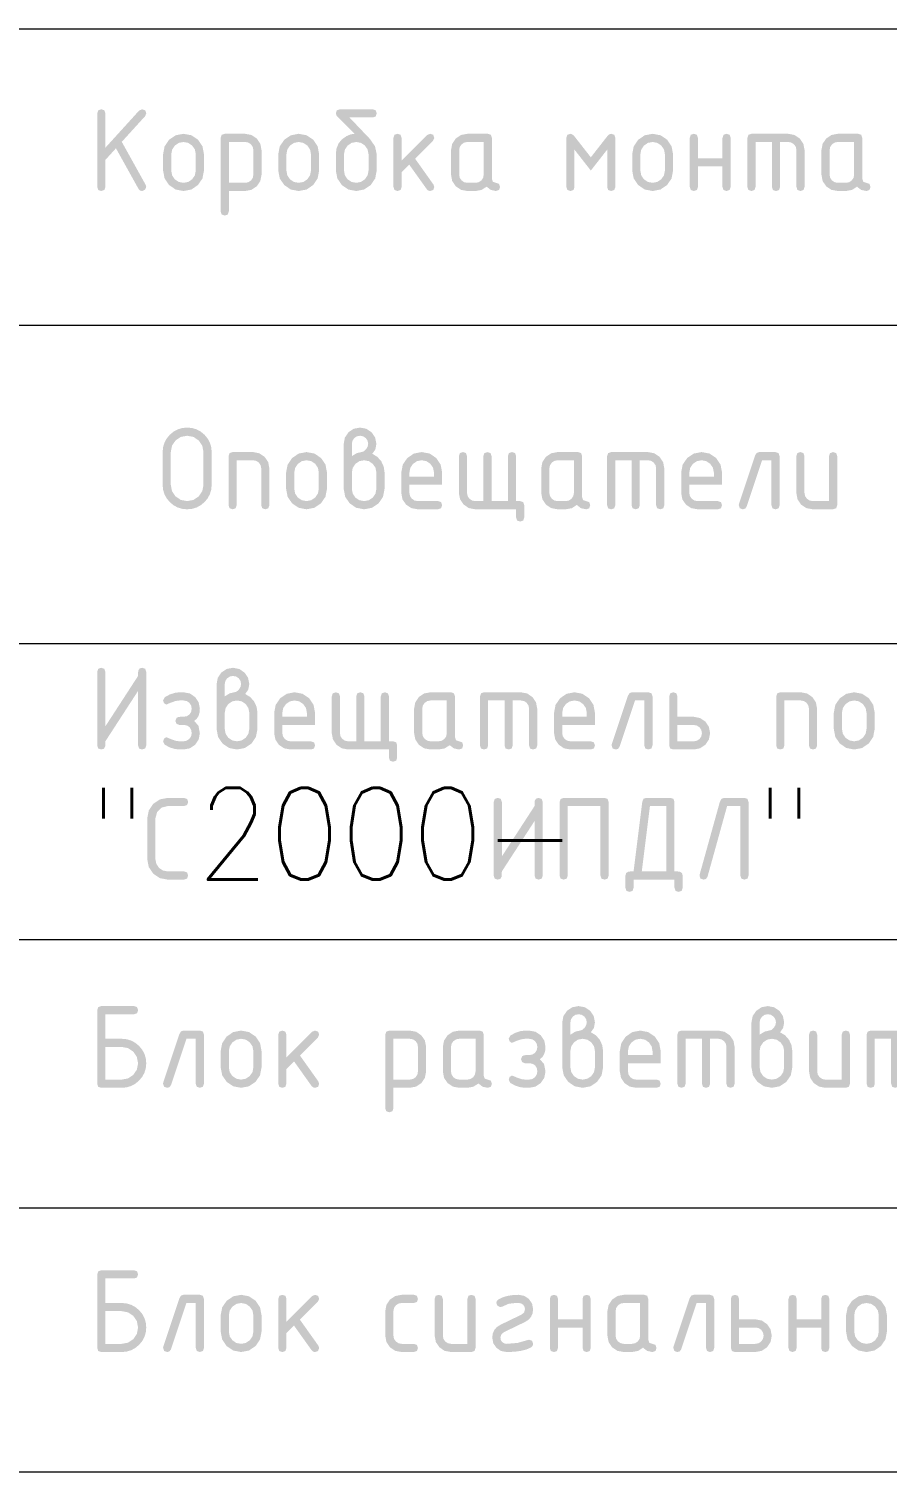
# Model space of a CAD drawing. Header units: millimetres. Extents: x 0 to 420, y 0 to 297.
# Drawn here: x 147.15 to 165.29, y 31.45 to 61.98 of the extents above; entities that cross this region are included whole.
import ezdxf

# ---------------------------------------------------------------- set-up
doc = ezdxf.new("R2010")
doc.units = ezdxf.units.MM
doc.styles.get("Standard").update_dxf_attribs({"font": 'STANDARD'})

msp = doc.modelspace()

# ---------------------------------------------------------------- hatches: boundary and pattern name
for points in [[(148.990073, 59.450442), (148.76628, 59.204048), (148.76628, 58.633541), (148.744507, 58.568566), (148.679739, 58.547), (148.615247, 58.568566), (148.593749, 58.633541), (148.593749, 60.188519), (148.615247, 60.253287), (148.679739, 60.27506), (148.744507, 60.253287), (148.76628, 60.188519), (148.76628, 59.462017), (149.47845, 60.246396), (149.544044, 60.27506), (149.608812, 60.253287), (149.630585, 60.188519), (149.606883, 60.129539), (149.112994, 59.586592), (149.618459, 58.676535), (149.630585, 58.633541), (149.603576, 58.573458), (149.544044, 58.547), (149.498431, 58.5583), (149.466874, 58.592751)], [(155.028951, 59.188614), (155.572449, 59.731561), (155.633634, 59.756917), (155.698402, 59.735144), (155.720175, 59.670377), (155.694268, 59.610294), (155.314481, 59.230507), (155.703087, 58.68315), (155.720175, 58.631887), (155.698402, 58.568153), (155.633634, 58.547), (155.592638, 58.556164), (155.561976, 58.583931), (155.189906, 59.105932), (155.028951, 58.944977), (155.028951, 58.633541), (155.007178, 58.568566), (154.94241, 58.547), (154.877918, 58.568566), (154.856421, 58.633541), (154.856421, 59.670377), (154.877918, 59.735144), (154.94241, 59.756917), (155.007178, 59.735144), (155.028951, 59.670377)], [(159.029588, 58.979153), (158.683976, 59.421778), (158.683976, 58.633541), (158.662203, 58.568566), (158.597435, 58.547), (158.532943, 58.568566), (158.511445, 58.633541), (158.511445, 59.670377), (158.532943, 59.735144), (158.597435, 59.756917), (158.640705, 59.742999), (158.683976, 59.701796), (159.029588, 59.25917), (159.3752, 59.701796), (159.418263, 59.742999), (159.46174, 59.756917), (159.526508, 59.735144), (159.548281, 59.670377), (159.548281, 58.633541), (159.526508, 58.568566), (159.46174, 58.547), (159.396766, 58.568566), (159.3752, 58.633541), (159.3752, 59.421778)], [(161.294322, 59.065693), (161.294322, 58.633541), (161.272549, 58.568566), (161.207781, 58.547), (161.143289, 58.568566), (161.121792, 58.633541), (161.121792, 59.670377), (161.143289, 59.735144), (161.207781, 59.756917), (161.272549, 59.735144), (161.294322, 59.670377), (161.294322, 59.238224), (161.813016, 59.238224), (161.813016, 59.670377), (161.834513, 59.735144), (161.899005, 59.756917), (161.963773, 59.735144), (161.985546, 59.670377), (161.985546, 58.633541), (161.963773, 58.568566), (161.899005, 58.547), (161.834513, 58.568566), (161.813016, 58.633541), (161.813016, 59.065693)], [(162.425223, 59.756917), (163.202988, 59.756917), (163.336106, 59.731699), (163.447727, 59.656045), (163.523381, 59.544424), (163.5486, 59.411305), (163.5486, 58.633541), (163.526827, 58.568566), (163.462059, 58.547), (163.397567, 58.568566), (163.376069, 58.633541), (163.376069, 59.411305), (163.363391, 59.478554), (163.325909, 59.534226), (163.270236, 59.571433), (163.202988, 59.583836), (163.030457, 59.583836), (163.030457, 58.633541), (163.008684, 58.568566), (162.943916, 58.547), (162.878942, 58.568566), (162.857376, 58.633541), (162.857376, 59.583836), (162.511764, 59.583836), (162.511764, 58.633541), (162.489991, 58.568566), (162.425223, 58.547), (162.360731, 58.568566), (162.339233, 58.633541), (162.339233, 59.670377), (162.360731, 59.735144)], [(151.369999, 51.902541), (151.369999, 52.939377), (151.391496, 53.004144), (151.455988, 53.025917), (151.888141, 53.025917), (152.02126, 53.000699), (152.132881, 52.925045), (152.208535, 52.813424), (152.233753, 52.680305), (152.233753, 51.902541), (152.21198, 51.837566), (152.147212, 51.816), (152.08272, 51.837566), (152.061223, 51.902541), (152.061223, 52.680305), (152.048545, 52.747554), (152.011062, 52.803226), (151.95539, 52.840433), (151.888141, 52.852836), (151.542529, 52.852836), (151.542529, 51.902541), (151.520756, 51.837566), (151.455988, 51.816), (151.391496, 51.837566)], [(157.449132, 51.816), (156.585378, 51.816), (156.451088, 51.841218), (156.339536, 51.916872), (156.264639, 52.028493), (156.239766, 52.161612), (156.239766, 52.939377), (156.261263, 53.004144), (156.325755, 53.025917), (156.390523, 53.004144), (156.412296, 52.939377), (156.412296, 52.161612), (156.424836, 52.095742), (156.463008, 52.039793), (156.519232, 52.001622), (156.585378, 51.989081), (156.757908, 51.989081), (156.757908, 52.939377), (156.779474, 53.004144), (156.844449, 53.025917), (156.909217, 53.004144), (156.93099, 52.939377), (156.93099, 51.989081), (157.276602, 51.989081), (157.276602, 52.939377), (157.298099, 53.004144), (157.362591, 53.025917), (157.427359, 53.004144), (157.449132, 52.939377), (157.449132, 51.989081), (157.535673, 51.989081), (157.600441, 51.967308), (157.622214, 51.902541), (157.622214, 51.642918), (157.600441, 51.578426), (157.535673, 51.556929), (157.470698, 51.578426), (157.449132, 51.642918)], [(159.45979, 53.025917), (160.237555, 53.025917), (160.370674, 53.000699), (160.482295, 52.925045), (160.557949, 52.813424), (160.583167, 52.680305), (160.583167, 51.902541), (160.561394, 51.837566), (160.496626, 51.816), (160.432134, 51.837566), (160.410637, 51.902541), (160.410637, 52.680305), (160.397959, 52.747554), (160.360476, 52.803226), (160.304804, 52.840433), (160.237555, 52.852836), (160.065025, 52.852836), (160.065025, 51.902541), (160.043252, 51.837566), (159.978484, 51.816), (159.91351, 51.837566), (159.891943, 51.902541), (159.891943, 52.852836), (159.546331, 52.852836), (159.546331, 51.902541), (159.524558, 51.837566), (159.45979, 51.816), (159.395298, 51.837566), (159.373801, 51.902541), (159.373801, 52.939377), (159.395298, 53.004144)], [(162.588512, 53.025917), (162.934124, 53.025917), (162.998892, 53.004144), (163.020665, 52.939377), (163.020665, 51.902541), (162.998892, 51.837566), (162.934124, 51.816), (162.869632, 51.837566), (162.848134, 51.902541), (162.848134, 52.852836), (162.650248, 52.852836), (162.32448, 51.87498), (162.294025, 51.830607), (162.2429, 51.816), (162.178408, 51.837911), (162.15691, 51.903643), (162.160769, 51.930101), (162.502522, 52.954811), (162.535595, 53.008141)], [(164.238107, 52.939377), (164.238107, 51.902541), (164.216334, 51.837566), (164.151566, 51.816), (163.719964, 51.816), (163.585674, 51.840873), (163.474122, 51.91577), (163.399226, 52.027322), (163.374352, 52.161612), (163.374352, 52.939377), (163.39585, 53.004144), (163.460342, 53.025917), (163.52511, 53.004144), (163.546883, 52.939377), (163.546883, 52.161612), (163.559423, 52.095742), (163.597594, 52.039793), (163.653818, 52.001622), (163.719964, 51.989081), (164.065576, 51.989081), (164.065576, 52.939377), (164.087074, 53.004144), (164.151566, 53.025917), (164.216334, 53.004144)], [(149.544044, 48.46406), (149.608812, 48.442287), (149.630585, 48.377519), (149.630585, 46.822541), (149.608812, 46.757566), (149.544044, 46.736), (149.47907, 46.757566), (149.457504, 46.822541), (149.457504, 47.974581), (148.76628, 46.909081), (148.765039, 46.834598), (148.761319, 46.796082), (148.732725, 46.750952), (148.679739, 46.736), (148.615247, 46.757566), (148.593749, 46.822541), (148.593749, 48.377519), (148.615247, 48.442287), (148.679739, 48.46406), (148.744507, 48.442287), (148.76628, 48.377519), (148.76628, 47.225479), (149.457504, 48.291529), (149.458813, 48.365117), (149.463016, 48.403977), (149.490714, 48.448901)], [(150.591337, 47.081612), (150.57983, 47.153683), (150.545586, 47.208391), (150.500111, 47.239397), (150.44306, 47.25304), (150.332266, 47.254693), (150.27053, 47.279498), (150.245725, 47.340683), (150.271081, 47.40297), (150.304981, 47.421849), (150.357071, 47.428326), (150.382978, 47.428326), (150.410538, 47.427224), (150.487846, 47.439626), (150.544484, 47.476833), (150.579486, 47.532575), (150.591337, 47.600305), (150.578659, 47.667554), (150.541176, 47.723226), (150.485504, 47.760433), (150.418255, 47.772836), (150.332266, 47.772836), (150.251582, 47.761743), (150.154775, 47.728739), (150.076157, 47.69601), (150.051697, 47.685193), (150.005946, 47.716612), (149.986654, 47.776694), (150.021863, 47.841462), (150.127765, 47.899615), (150.237664, 47.934342), (150.332266, 47.945917), (150.418255, 47.945917), (150.55227, 47.920768), (150.663546, 47.845596), (150.738718, 47.733906), (150.763867, 47.600305), (150.756426, 47.514626), (150.734102, 47.442796), (150.696895, 47.384815), (150.644805, 47.340683), (150.734102, 47.237192), (150.763867, 47.081612), (150.738718, 46.947322), (150.663546, 46.83577), (150.55227, 46.760873), (150.418255, 46.736), (150.332266, 46.736), (150.235459, 46.747162), (150.126663, 46.780648), (150.021518, 46.837699), (149.986654, 46.904672), (150.005946, 46.965305), (150.053351, 46.996725), (150.081394, 46.985631), (150.158633, 46.952627), (150.252477, 46.919899), (150.332266, 46.909081), (150.418255, 46.909081), (150.484815, 46.921553), (150.540625, 46.959242), (150.57859, 47.014639)], [(154.761964, 46.736), (153.898209, 46.736), (153.763919, 46.761218), (153.652367, 46.836872), (153.577471, 46.948493), (153.552597, 47.081612), (153.552597, 47.859377), (153.574095, 47.924144), (153.638587, 47.945917), (153.703355, 47.924144), (153.725128, 47.859377), (153.725128, 47.081612), (153.737668, 47.015742), (153.77584, 46.959793), (153.832063, 46.921622), (153.898209, 46.909081), (154.07074, 46.909081), (154.07074, 47.859377), (154.092306, 47.924144), (154.157281, 47.945917), (154.222048, 47.924144), (154.243821, 47.859377), (154.243821, 46.909081), (154.589433, 46.909081), (154.589433, 47.859377), (154.610931, 47.924144), (154.675423, 47.945917), (154.740191, 47.924144), (154.761964, 47.859377), (154.761964, 46.909081), (154.848504, 46.909081), (154.913272, 46.887308), (154.935045, 46.822541), (154.935045, 46.562918), (154.913272, 46.498426), (154.848504, 46.476929), (154.78353, 46.498426), (154.761964, 46.562918)], [(156.772622, 47.945917), (157.550387, 47.945917), (157.683505, 47.920699), (157.795126, 47.845045), (157.870781, 47.733424), (157.895999, 47.600305), (157.895999, 46.822541), (157.874226, 46.757566), (157.809458, 46.736), (157.744966, 46.757566), (157.723468, 46.822541), (157.723468, 47.600305), (157.71079, 47.667554), (157.673308, 47.723226), (157.617635, 47.760433), (157.550387, 47.772836), (157.377856, 47.772836), (157.377856, 46.822541), (157.356083, 46.757566), (157.291316, 46.736), (157.226341, 46.757566), (157.204775, 46.822541), (157.204775, 47.772836), (156.859163, 47.772836), (156.859163, 46.822541), (156.83739, 46.757566), (156.772622, 46.736), (156.70813, 46.757566), (156.686632, 46.822541), (156.686632, 47.859377), (156.70813, 47.924144)], [(159.901344, 47.945917), (160.246956, 47.945917), (160.311723, 47.924144), (160.333496, 47.859377), (160.333496, 46.822541), (160.311723, 46.757566), (160.246956, 46.736), (160.182463, 46.757566), (160.160966, 46.822541), (160.160966, 47.772836), (159.96308, 47.772836), (159.637311, 46.79498), (159.606857, 46.750607), (159.555732, 46.736), (159.491239, 46.757911), (159.469742, 46.823643), (159.473601, 46.850101), (159.815354, 47.874811), (159.848427, 47.928141)], [(162.949304, 46.822541), (162.949304, 47.859377), (162.970801, 47.924144), (163.035293, 47.945917), (163.467446, 47.945917), (163.600565, 47.920699), (163.712186, 47.845045), (163.78784, 47.733424), (163.813058, 47.600305), (163.813058, 46.822541), (163.791285, 46.757566), (163.726517, 46.736), (163.662025, 46.757566), (163.640528, 46.822541), (163.640528, 47.600305), (163.62785, 47.667554), (163.590367, 47.723226), (163.534694, 47.760433), (163.467446, 47.772836), (163.121834, 47.772836), (163.121834, 46.822541), (163.100061, 46.757566), (163.035293, 46.736), (162.970801, 46.757566)], [(150.429298, 45.712393), (150.494065, 45.69062), (150.515838, 45.625852), (150.494065, 45.56136), (150.429298, 45.539863), (150.083686, 45.539863), (149.953185, 45.507685), (149.859892, 45.41143), (149.824615, 45.28024), (149.824615, 44.416486), (149.843631, 44.316854), (149.900682, 44.232931), (149.984329, 44.176156), (150.083686, 44.157415), (150.429298, 44.157415), (150.494065, 44.135642), (150.515838, 44.070874), (150.494065, 44.005899), (150.429298, 43.984333), (150.083686, 43.984333), (149.917563, 44.015821), (149.778312, 44.110561), (149.683572, 44.249881), (149.652084, 44.416486), (149.652084, 45.28024), (149.683572, 45.446432), (149.778312, 45.586165), (149.917563, 45.680698), (150.083686, 45.712393)], [(157.926042, 45.712393), (157.990809, 45.69062), (158.012582, 45.625852), (158.012582, 44.070874), (157.990809, 44.005899), (157.926042, 43.984333), (157.861067, 44.005899), (157.839501, 44.070874), (157.839501, 45.222914), (157.148277, 44.157415), (157.147037, 44.082932), (157.143316, 44.044416), (157.114722, 43.999285), (157.061736, 43.984333), (156.997244, 44.005899), (156.975747, 44.070874), (156.975747, 45.625852), (156.997244, 45.69062), (157.061736, 45.712393), (157.126504, 45.69062), (157.148277, 45.625852), (157.148277, 44.473812), (157.839501, 45.539863), (157.84081, 45.61345), (157.845013, 45.652311), (157.872712, 45.697235)], [(158.454641, 45.712393), (159.318946, 45.712393), (159.383714, 45.69062), (159.405487, 45.625852), (159.405487, 44.070874), (159.383714, 44.005899), (159.318946, 43.984333), (159.253972, 44.005899), (159.232405, 44.070874), (159.232405, 45.539863), (158.541181, 45.539863), (158.541181, 44.070874), (158.519408, 44.005899), (158.454641, 43.984333), (158.390148, 44.005899), (158.368651, 44.070874), (158.368651, 45.625852), (158.390148, 45.69062)], [(161.84261, 45.712393), (162.277519, 45.712393), (162.342286, 45.69062), (162.364059, 45.625852), (162.364059, 44.070874), (162.342286, 44.005899), (162.277519, 43.984333), (162.212544, 44.005899), (162.190978, 44.070874), (162.190978, 45.539863), (161.91096, 45.539863), (161.495895, 44.044416), (161.466543, 43.999285), (161.413213, 43.984333), (161.348721, 44.005899), (161.327223, 44.070874), (161.333287, 44.102293), (161.75662, 45.625852), (161.789693, 45.69062)], [(150.418254, 40.791584), (150.763866, 40.791584), (150.828634, 40.769811), (150.850407, 40.705043), (150.850407, 39.668207), (150.828634, 39.603233), (150.763866, 39.581667), (150.699374, 39.603233), (150.677877, 39.668207), (150.677877, 40.618502), (150.479991, 40.618502), (150.154222, 39.640647), (150.123768, 39.596274), (150.072642, 39.581667), (150.00815, 39.603577), (149.986653, 39.66931), (149.990511, 39.695768), (150.332265, 40.720477), (150.365338, 40.773807)], [(152.594067, 40.223281), (153.137565, 40.766228), (153.19875, 40.791584), (153.263518, 40.769811), (153.285291, 40.705043), (153.259384, 40.644961), (152.879596, 40.265173), (153.268203, 39.717817), (153.285291, 39.666554), (153.263518, 39.602819), (153.19875, 39.581667), (153.157753, 39.59083), (153.127092, 39.618598), (152.755022, 40.140599), (152.594067, 39.979644), (152.594067, 39.668207), (152.572294, 39.603233), (152.507526, 39.581667), (152.443034, 39.603233), (152.421536, 39.668207), (152.421536, 40.705043), (152.443034, 40.769811), (152.507526, 40.791584), (152.572294, 40.769811), (152.594067, 40.705043)], [(157.898686, 39.927278), (157.887179, 39.99935), (157.852935, 40.054058), (157.80746, 40.085064), (157.750409, 40.098706), (157.639615, 40.10036), (157.577879, 40.125165), (157.553074, 40.18635), (157.57843, 40.248637), (157.612329, 40.267516), (157.664419, 40.273993), (157.690326, 40.273993), (157.717887, 40.27289), (157.795195, 40.285293), (157.851833, 40.3225), (157.886835, 40.378241), (157.898686, 40.445972), (157.886008, 40.51322), (157.848525, 40.568893), (157.792852, 40.6061), (157.725604, 40.618502), (157.639615, 40.618502), (157.558931, 40.607409), (157.462123, 40.574405), (157.383506, 40.541677), (157.359046, 40.530859), (157.313295, 40.562278), (157.294003, 40.622361), (157.329212, 40.687129), (157.435114, 40.745282), (157.545012, 40.780009), (157.639615, 40.791584), (157.725604, 40.791584), (157.859618, 40.766435), (157.970895, 40.691263), (158.046067, 40.579573), (158.071216, 40.445972), (158.063775, 40.360293), (158.041451, 40.288462), (158.004244, 40.230481), (157.952154, 40.18635), (158.041451, 40.082859), (158.071216, 39.927278), (158.046067, 39.792989), (157.970895, 39.681436), (157.859618, 39.60654), (157.725604, 39.581667), (157.639615, 39.581667), (157.542807, 39.592829), (157.434011, 39.626315), (157.328867, 39.683366), (157.294003, 39.750338), (157.313295, 39.810972), (157.3607, 39.842391), (157.388743, 39.831298), (157.465982, 39.798294), (157.559826, 39.765566), (157.639615, 39.754748), (157.725604, 39.754748), (157.792163, 39.767219), (157.847974, 39.804909), (157.885939, 39.860306)], [(160.945936, 40.791584), (161.7237, 40.791584), (161.856819, 40.766366), (161.96844, 40.690712), (162.044094, 40.579091), (162.069312, 40.445972), (162.069312, 39.668207), (162.047539, 39.603233), (161.982772, 39.581667), (161.918279, 39.603233), (161.896782, 39.668207), (161.896782, 40.445972), (161.884104, 40.51322), (161.846622, 40.568893), (161.790949, 40.6061), (161.7237, 40.618502), (161.55117, 40.618502), (161.55117, 39.668207), (161.529397, 39.603233), (161.464629, 39.581667), (161.399655, 39.603233), (161.378089, 39.668207), (161.378089, 40.618502), (161.032477, 40.618502), (161.032477, 39.668207), (161.010704, 39.603233), (160.945936, 39.581667), (160.881444, 39.603233), (160.859946, 39.668207), (160.859946, 40.705043), (160.881444, 40.769811)], [(164.50681, 40.705043), (164.50681, 39.668207), (164.485037, 39.603233), (164.420269, 39.581667), (163.988668, 39.581667), (163.854378, 39.60654), (163.742826, 39.681436), (163.667929, 39.792989), (163.643056, 39.927278), (163.643056, 40.705043), (163.664553, 40.769811), (163.729045, 40.791584), (163.793813, 40.769811), (163.815586, 40.705043), (163.815586, 39.927278), (163.828126, 39.861408), (163.866298, 39.80546), (163.922522, 39.767288), (163.988668, 39.754748), (164.33428, 39.754748), (164.33428, 40.705043), (164.355777, 40.769811), (164.420269, 40.791584), (164.485037, 40.769811)], [(164.946487, 40.791584), (165.724252, 40.791584), (165.85737, 40.766366), (165.968991, 40.690712), (166.044646, 40.579091), (166.069864, 40.445972), (166.069864, 39.668207), (166.048091, 39.603233), (165.983323, 39.581667), (165.918831, 39.603233), (165.897333, 39.668207), (165.897333, 40.445972), (165.884655, 40.51322), (165.847173, 40.568893), (165.7915, 40.6061), (165.724252, 40.618502), (165.551721, 40.618502), (165.551721, 39.668207), (165.529948, 39.603233), (165.465181, 39.581667), (165.400206, 39.603233), (165.37864, 39.668207), (165.37864, 40.618502), (165.033028, 40.618502), (165.033028, 39.668207), (165.011255, 39.603233), (164.946487, 39.581667), (164.881995, 39.603233), (164.860497, 39.668207), (164.860497, 40.705043), (164.881995, 40.769811)], [(150.418252, 35.203584), (150.763864, 35.203584), (150.828632, 35.181811), (150.850405, 35.117043), (150.850405, 34.080207), (150.828632, 34.015233), (150.763864, 33.993667), (150.699372, 34.015233), (150.677874, 34.080207), (150.677874, 35.030502), (150.479988, 35.030502), (150.15422, 34.052647), (150.123765, 34.008274), (150.07264, 33.993667), (150.008148, 34.015577), (149.98665, 34.08131), (149.990509, 34.107768), (150.332262, 35.132477), (150.365335, 35.185807)], [(152.594064, 34.635281), (153.137562, 35.178228), (153.198747, 35.203584), (153.263515, 35.181811), (153.285288, 35.117043), (153.259381, 35.056961), (152.879594, 34.677173), (153.2682, 34.129817), (153.285288, 34.078554), (153.263515, 34.014819), (153.198747, 33.993667), (153.157751, 34.00283), (153.127089, 34.030598), (152.755019, 34.552599), (152.594064, 34.391644), (152.594064, 34.080207), (152.572291, 34.015233), (152.507523, 33.993667), (152.443031, 34.015233), (152.421534, 34.080207), (152.421534, 35.117043), (152.443031, 35.181811), (152.507523, 35.203584), (152.572291, 35.181811), (152.594064, 35.117043)], [(154.856184, 34.857972), (154.856184, 34.339279), (154.868724, 34.273408), (154.906896, 34.21746), (154.96312, 34.179288), (155.029266, 34.166748), (155.288337, 34.166748), (155.353105, 34.144975), (155.374878, 34.080207), (155.353105, 34.015233), (155.288337, 33.993667), (155.029266, 33.993667), (154.894976, 34.01854), (154.783424, 34.093436), (154.708527, 34.204989), (154.683654, 34.339279), (154.683654, 34.857972), (154.708527, 34.991573), (154.783424, 35.103263), (154.894976, 35.178435), (155.029266, 35.203584), (155.288337, 35.203584), (155.353105, 35.181811), (155.374878, 35.117043), (155.353105, 35.052069), (155.288337, 35.030502), (155.029266, 35.030502), (154.962224, 35.017756), (154.906345, 34.979791), (154.868655, 34.924049)], [(156.592087, 35.117043), (156.592087, 34.080207), (156.570314, 34.015233), (156.505546, 33.993667), (156.073944, 33.993667), (155.939654, 34.01854), (155.828102, 34.093436), (155.753206, 34.204989), (155.728332, 34.339279), (155.728332, 35.117043), (155.74983, 35.181811), (155.814322, 35.203584), (155.87909, 35.181811), (155.900863, 35.117043), (155.900863, 34.339279), (155.913403, 34.273408), (155.951574, 34.21746), (156.007798, 34.179288), (156.073944, 34.166748), (156.419556, 34.166748), (156.419556, 35.117043), (156.441054, 35.181811), (156.505546, 35.203584), (156.570314, 35.181811)], [(157.722987, 34.252738), (157.787755, 34.23124), (157.809528, 34.166748), (157.797264, 34.1221), (157.761021, 34.089027), (157.666652, 34.047152), (157.549699, 34.017369), (157.410113, 33.999575), (157.24784, 33.993667), (157.131396, 34.015646), (157.033968, 34.081861), (156.967754, 34.179771), (156.945774, 34.296284), (156.956531, 34.384349), (156.988838, 34.459237), (157.042745, 34.520999), (157.118304, 34.569686), (157.565891, 34.785763), (157.619221, 34.831583), (157.636998, 34.900967), (157.627489, 34.950438), (157.598964, 34.992469), (157.556865, 35.020994), (157.506911, 35.030502), (157.37834, 35.025955), (157.28863, 35.012312), (157.159094, 34.954435), (157.118304, 34.943962), (157.057671, 34.969869), (157.031764, 35.030502), (157.043063, 35.073084), (157.077514, 35.10657), (157.161351, 35.148936), (157.260793, 35.179262), (157.375946, 35.197495), (157.506911, 35.203584), (157.623149, 35.181329), (157.720783, 35.114838), (157.787273, 35.017204), (157.809528, 34.900967), (157.79859, 34.812592), (157.765844, 34.7376), (157.711395, 34.675942), (157.635344, 34.627564), (157.191616, 34.413693), (157.136563, 34.366564), (157.118304, 34.296284), (157.127813, 34.246123), (157.156338, 34.204231), (157.198162, 34.175981), (157.24784, 34.166748), (157.484862, 34.186592), (157.690466, 34.246123)], [(158.335746, 34.51236), (158.335746, 34.080207), (158.313973, 34.015233), (158.249205, 33.993667), (158.184713, 34.015233), (158.163216, 34.080207), (158.163216, 35.117043), (158.184713, 35.181811), (158.249205, 35.203584), (158.313973, 35.181811), (158.335746, 35.117043), (158.335746, 34.68489), (158.85444, 34.68489), (158.85444, 35.117043), (158.875937, 35.181811), (158.940429, 35.203584), (159.005197, 35.181811), (159.02697, 35.117043), (159.02697, 34.080207), (159.005197, 34.015233), (158.940429, 33.993667), (158.875937, 34.015233), (158.85444, 34.080207), (158.85444, 34.51236)], [(161.205163, 35.203584), (161.550775, 35.203584), (161.615543, 35.181811), (161.637316, 35.117043), (161.637316, 34.080207), (161.615543, 34.015233), (161.550775, 33.993667), (161.486283, 34.015233), (161.464786, 34.080207), (161.464786, 35.030502), (161.2669, 35.030502), (160.941131, 34.052647), (160.910677, 34.008274), (160.859551, 33.993667), (160.795059, 34.015577), (160.773562, 34.08131), (160.77742, 34.107768), (161.119174, 35.132477), (161.152247, 35.185807)], [(163.380976, 34.51236), (163.380976, 34.080207), (163.359203, 34.015233), (163.294435, 33.993667), (163.229943, 34.015233), (163.208445, 34.080207), (163.208445, 35.117043), (163.229943, 35.181811), (163.294435, 35.203584), (163.359203, 35.181811), (163.380976, 35.117043), (163.380976, 34.68489), (163.899669, 34.68489), (163.899669, 35.117043), (163.921167, 35.181811), (163.985659, 35.203584), (164.050427, 35.181811), (164.0722, 35.117043), (164.0722, 34.080207), (164.050427, 34.015233), (163.985659, 33.993667), (163.921167, 34.015233), (163.899669, 34.080207), (163.899669, 34.51236)]]:
    msp.add_hatch(color=7).paths.add_polyline_path(points, flags=0)
h = msp.add_hatch(color=7)
h.paths.add_polyline_path([(154.502733, 59.324765), (154.502733, 58.979153), (154.471038, 58.812548), (154.376505, 58.673228), (154.236772, 58.578488), (154.070581, 58.547), (153.904458, 58.578488), (153.765207, 58.673228), (153.670467, 58.812548), (153.638979, 58.979153), (153.638979, 59.324765), (153.65294, 59.445997), (153.694858, 59.550074), (153.764785, 59.636994), (153.862772, 59.706757), (153.952138, 59.744239), (154.035303, 59.756917), (153.655515, 60.136153), (153.638979, 60.187416), (153.660476, 60.253149), (153.724969, 60.27506), (154.417846, 60.27506), (154.482338, 60.253287), (154.503836, 60.188519), (154.482338, 60.124027), (154.417846, 60.102529), (153.926713, 60.102529), (154.361622, 59.645572), (154.467318, 59.490543)], flags=0)
h.paths.add_polyline_path([(154.330203, 58.979153), (154.330203, 59.324765), (154.311186, 59.424121), (154.254135, 59.507768), (154.170213, 59.564819), (154.070581, 59.583836), (153.971224, 59.564819), (153.887577, 59.507768), (153.830526, 59.424121), (153.811509, 59.324765), (153.811509, 58.979153), (153.830182, 58.878625), (153.886475, 58.795047), (153.970053, 58.738754), (154.070581, 58.720081), (154.170213, 58.738823), (154.254135, 58.795598), (154.311186, 58.87952)], flags=0)
h = msp.add_hatch(color=7)
h.paths.add_polyline_path([(149.986654, 58.979153), (149.986654, 59.324765), (150.018142, 59.490474), (150.112882, 59.630138), (150.252133, 59.725154), (150.418255, 59.756917), (150.585825, 59.725567), (150.725282, 59.631791), (150.819058, 59.492334), (150.850408, 59.324765), (150.850408, 58.979153), (150.818713, 58.812548), (150.72418, 58.673228), (150.584447, 58.578488), (150.418255, 58.547), (150.252133, 58.578488), (150.112882, 58.673228), (150.018142, 58.812548)], flags=0)
h.paths.add_polyline_path([(150.677878, 58.979153), (150.677878, 59.324765), (150.658861, 59.424121), (150.60181, 59.507768), (150.517888, 59.564819), (150.418255, 59.583836), (150.318899, 59.564819), (150.235252, 59.507768), (150.178201, 59.424121), (150.159184, 59.324765), (150.159184, 58.979153), (150.177857, 58.878625), (150.23415, 58.795047), (150.317728, 58.738754), (150.418255, 58.720081), (150.517888, 58.738823), (150.60181, 58.795598), (150.658861, 58.87952)], flags=0)
h = msp.add_hatch(color=7)
h.paths.add_polyline_path([(151.204096, 59.670377), (151.225593, 59.735144), (151.290085, 59.756917), (151.722238, 59.756917), (151.856252, 59.731768), (151.967529, 59.656596), (152.042701, 59.544906), (152.06785, 59.411305), (152.06785, 58.892612), (152.042701, 58.759493), (151.967529, 58.647872), (151.856252, 58.572218), (151.722238, 58.547), (151.376626, 58.547), (151.376626, 58.114847), (151.354853, 58.050079), (151.290085, 58.028306), (151.225593, 58.050079), (151.204096, 58.114847)], flags=0)
h.paths.add_polyline_path([(151.376626, 59.583836), (151.376626, 58.720081), (151.722238, 58.720081), (151.788797, 58.732553), (151.844608, 58.770242), (151.882573, 58.825639), (151.89532, 58.892612), (151.89532, 59.411305), (151.882642, 59.478554), (151.845159, 59.534226), (151.789486, 59.571433), (151.722238, 59.583836)], flags=0)
h = msp.add_hatch(color=7)
h.paths.add_polyline_path([(152.421537, 58.979153), (152.421537, 59.324765), (152.453025, 59.490474), (152.547766, 59.630138), (152.687016, 59.725154), (152.853139, 59.756917), (153.020708, 59.725567), (153.160166, 59.631791), (153.253941, 59.492334), (153.285292, 59.324765), (153.285292, 58.979153), (153.253597, 58.812548), (153.159063, 58.673228), (153.01933, 58.578488), (152.853139, 58.547), (152.687016, 58.578488), (152.547766, 58.673228), (152.453025, 58.812548)], flags=0)
h.paths.add_polyline_path([(153.112761, 58.979153), (153.112761, 59.324765), (153.093744, 59.424121), (153.036694, 59.507768), (152.952771, 59.564819), (152.853139, 59.583836), (152.753782, 59.564819), (152.670135, 59.507768), (152.613085, 59.424121), (152.594068, 59.324765), (152.594068, 58.979153), (152.61274, 58.878625), (152.669033, 58.795047), (152.752611, 58.738754), (152.853139, 58.720081), (152.952771, 58.738823), (153.036694, 58.795598), (153.093744, 58.87952)], flags=0)
h = msp.add_hatch(color=7)
h.paths.add_polyline_path([(156.765086, 59.583836), (156.419474, 59.583836), (156.352433, 59.571089), (156.296553, 59.533124), (156.258864, 59.477382), (156.246393, 59.411305), (156.246393, 58.892612), (156.258933, 58.826742), (156.297105, 58.770793), (156.353329, 58.732622), (156.419474, 58.720081), (156.592005, 58.720081), (156.658564, 58.732553), (156.714375, 58.770242), (156.75234, 58.825639), (156.765086, 58.892612)], flags=0)
h.paths.add_polyline_path([(157.110698, 58.633541), (157.088925, 58.568566), (157.024158, 58.547), (156.914259, 58.569806), (156.826271, 58.638502), (156.719887, 58.569806), (156.592005, 58.547), (156.419474, 58.547), (156.285185, 58.571873), (156.173632, 58.64677), (156.098736, 58.758322), (156.073862, 58.892612), (156.073862, 59.411305), (156.098736, 59.544906), (156.173632, 59.656596), (156.285185, 59.731768), (156.419474, 59.756917), (156.851076, 59.756917), (156.915844, 59.735144), (156.937617, 59.670377), (156.937617, 58.806071), (156.959183, 58.741579), (157.024158, 58.720081), (157.088925, 58.698308)], flags=0)
h = msp.add_hatch(color=7)
h.paths.add_polyline_path([(159.90435, 58.979153), (159.90435, 59.324765), (159.935838, 59.490474), (160.030578, 59.630138), (160.169829, 59.725154), (160.335951, 59.756917), (160.503521, 59.725567), (160.642978, 59.631791), (160.736754, 59.492334), (160.768104, 59.324765), (160.768104, 58.979153), (160.736409, 58.812548), (160.641876, 58.673228), (160.502143, 58.578488), (160.335951, 58.547), (160.169829, 58.578488), (160.030578, 58.673228), (159.935838, 58.812548)], flags=0)
h.paths.add_polyline_path([(160.595574, 58.979153), (160.595574, 59.324765), (160.576557, 59.424121), (160.519506, 59.507768), (160.435584, 59.564819), (160.335951, 59.583836), (160.236595, 59.564819), (160.152948, 59.507768), (160.095897, 59.424121), (160.07688, 59.324765), (160.07688, 58.979153), (160.095553, 58.878625), (160.151845, 58.795047), (160.235424, 58.738754), (160.335951, 58.720081), (160.435584, 58.738823), (160.519506, 58.795598), (160.576557, 58.87952)], flags=0)
h = msp.add_hatch(color=7)
h.paths.add_polyline_path([(164.596125, 59.583836), (164.250513, 59.583836), (164.183472, 59.571089), (164.127592, 59.533124), (164.089903, 59.477382), (164.077432, 59.411305), (164.077432, 58.892612), (164.089972, 58.826742), (164.128143, 58.770793), (164.184367, 58.732622), (164.250513, 58.720081), (164.423043, 58.720081), (164.489603, 58.732553), (164.545413, 58.770242), (164.583378, 58.825639), (164.596125, 58.892612)], flags=0)
h.paths.add_polyline_path([(164.941737, 58.633541), (164.919964, 58.568566), (164.855196, 58.547), (164.745298, 58.569806), (164.65731, 58.638502), (164.550925, 58.569806), (164.423043, 58.547), (164.250513, 58.547), (164.116223, 58.571873), (164.004671, 58.64677), (163.929775, 58.758322), (163.904901, 58.892612), (163.904901, 59.411305), (163.929775, 59.544906), (164.004671, 59.656596), (164.116223, 59.731768), (164.250513, 59.756917), (164.682115, 59.756917), (164.746882, 59.735144), (164.768655, 59.670377), (164.768655, 58.806071), (164.790222, 58.741579), (164.855196, 58.720081), (164.919964, 58.698308)], flags=0)
h = msp.add_hatch(color=7)
h.paths.add_polyline_path([(150.840849, 52.334693), (150.840849, 53.025917), (150.8157, 53.159518), (150.740528, 53.271208), (150.629251, 53.34638), (150.495237, 53.371529), (150.360947, 53.34638), (150.249395, 53.271208), (150.174498, 53.159518), (150.149625, 53.025917), (150.149625, 52.334693), (150.174498, 52.200404), (150.249395, 52.088851), (150.360947, 52.013955), (150.495237, 51.989081), (150.629251, 52.013955), (150.740528, 52.088851), (150.8157, 52.200404)], flags=0)
h.paths.add_polyline_path([(151.01393, 52.334693), (151.004422, 52.231134), (150.975896, 52.135429), (150.928354, 52.047579), (150.861795, 51.967584), (150.781886, 51.901111), (150.694225, 51.853758), (150.59871, 51.825422), (150.495237, 51.816), (150.391763, 51.825422), (150.296248, 51.853758), (150.208588, 51.901111), (150.128679, 51.967584), (150.062205, 52.047579), (150.014853, 52.135429), (149.986517, 52.231134), (149.977094, 52.334693), (149.977094, 53.025917), (149.986517, 53.129072), (150.014853, 53.224424), (150.062205, 53.312024), (150.128679, 53.391924), (150.208588, 53.458484), (150.296248, 53.506026), (150.391763, 53.534551), (150.495237, 53.54406), (150.599106, 53.53456), (150.694914, 53.506095), (150.782661, 53.458716), (150.862346, 53.392475), (150.928587, 53.312799), (150.975965, 53.225113), (151.00443, 53.129468), (151.01393, 53.025917)], flags=0)
h = msp.add_hatch(color=7)
h.paths.add_polyline_path([(153.977413, 52.939377), (154.082833, 53.004144), (154.179158, 53.025917), (154.230421, 53.040869), (154.278376, 53.086), (154.311863, 53.142224), (154.323025, 53.198448), (154.310622, 53.265696), (154.273415, 53.321369), (154.217743, 53.358851), (154.150494, 53.371529), (154.083453, 53.358782), (154.027573, 53.320818), (153.989884, 53.265007), (153.977413, 53.198448)], flags=0)
h.paths.add_polyline_path([(154.409565, 52.990088), (154.516295, 52.925665), (154.598632, 52.83189), (154.650998, 52.717788), (154.668637, 52.593765), (154.668637, 52.248153), (154.636942, 52.081065), (154.542408, 51.941677), (154.402675, 51.847419), (154.236484, 51.816), (154.069879, 51.847488), (153.930559, 51.942228), (153.836302, 52.081548), (153.804882, 52.248153), (153.804882, 53.198448), (153.829825, 53.332462), (153.905204, 53.443739), (154.016894, 53.51891), (154.150494, 53.54406), (154.284095, 53.518842), (154.395785, 53.443187), (154.470957, 53.331566), (154.496106, 53.198448), (154.474333, 53.081039)], flags=0)
h.paths.add_polyline_path([(154.496106, 52.248153), (154.496106, 52.593765), (154.477158, 52.693121), (154.42059, 52.776768), (154.336598, 52.833819), (154.236484, 52.852836), (154.135956, 52.833819), (154.052378, 52.776768), (153.996085, 52.693121), (153.977413, 52.593765), (153.977413, 52.248153), (153.996085, 52.147625), (154.052378, 52.064047), (154.135956, 52.007754), (154.236484, 51.989081), (154.336598, 52.007823), (154.42059, 52.064598), (154.477158, 52.14852)], flags=0)
h = msp.add_hatch(color=7)
h.paths.add_polyline_path([(152.587441, 52.248153), (152.587441, 52.593765), (152.618929, 52.759474), (152.713669, 52.899138), (152.85292, 52.994154), (153.019042, 53.025917), (153.186612, 52.994567), (153.326069, 52.900791), (153.419845, 52.761334), (153.451195, 52.593765), (153.451195, 52.248153), (153.4195, 52.081548), (153.324967, 51.942228), (153.185234, 51.847488), (153.019042, 51.816), (152.85292, 51.847488), (152.713669, 51.942228), (152.618929, 52.081548)], flags=0)
h.paths.add_polyline_path([(153.278665, 52.248153), (153.278665, 52.593765), (153.259648, 52.693121), (153.202597, 52.776768), (153.118674, 52.833819), (153.019042, 52.852836), (152.919686, 52.833819), (152.836039, 52.776768), (152.778988, 52.693121), (152.759971, 52.593765), (152.759971, 52.248153), (152.778643, 52.147625), (152.834936, 52.064047), (152.918514, 52.007754), (153.019042, 51.989081), (153.118674, 52.007823), (153.202597, 52.064598), (153.259648, 52.14852)], flags=0)
h = msp.add_hatch(color=7)
h.paths.add_polyline_path([(155.453926, 52.852836), (155.354569, 52.833819), (155.270922, 52.776768), (155.213871, 52.693121), (155.194854, 52.593765), (155.194854, 52.507224), (155.713548, 52.507224), (155.713548, 52.593765), (155.694531, 52.693121), (155.63748, 52.776768), (155.553558, 52.833819)], flags=0)
h.paths.add_polyline_path([(155.194854, 52.334693), (155.194854, 52.161612), (155.207395, 52.095742), (155.245566, 52.039793), (155.30179, 52.001622), (155.367936, 51.989081), (155.799538, 51.989081), (155.864305, 51.967308), (155.886078, 51.902541), (155.864305, 51.837566), (155.799538, 51.816), (155.367936, 51.816), (155.233646, 51.840873), (155.122094, 51.91577), (155.047198, 52.027322), (155.022324, 52.161612), (155.022324, 52.593765), (155.053812, 52.759474), (155.148552, 52.899138), (155.287803, 52.994154), (155.453926, 53.025917), (155.621495, 52.994567), (155.760953, 52.900791), (155.854728, 52.761334), (155.886078, 52.593765), (155.886078, 52.334693)], flags=0)
h = msp.add_hatch(color=7)
h.paths.add_polyline_path([(158.67212, 52.852836), (158.326508, 52.852836), (158.259467, 52.840089), (158.203587, 52.802124), (158.165898, 52.746382), (158.153427, 52.680305), (158.153427, 52.161612), (158.165967, 52.095742), (158.204139, 52.039793), (158.260363, 52.001622), (158.326508, 51.989081), (158.499039, 51.989081), (158.565598, 52.001553), (158.621409, 52.039242), (158.659374, 52.094639), (158.67212, 52.161612)], flags=0)
h.paths.add_polyline_path([(159.017732, 51.902541), (158.995959, 51.837566), (158.931192, 51.816), (158.821293, 51.838806), (158.733305, 51.907502), (158.626921, 51.838806), (158.499039, 51.816), (158.326508, 51.816), (158.192219, 51.840873), (158.080666, 51.91577), (158.00577, 52.027322), (157.980896, 52.161612), (157.980896, 52.680305), (158.00577, 52.813906), (158.080666, 52.925596), (158.192219, 53.000768), (158.326508, 53.025917), (158.75811, 53.025917), (158.822878, 53.004144), (158.844651, 52.939377), (158.844651, 52.075071), (158.866217, 52.010579), (158.931192, 51.989081), (158.995959, 51.967308)], flags=0)
h = msp.add_hatch(color=7)
h.paths.add_polyline_path([(161.37107, 52.852836), (161.271714, 52.833819), (161.188067, 52.776768), (161.131016, 52.693121), (161.111999, 52.593765), (161.111999, 52.507224), (161.630693, 52.507224), (161.630693, 52.593765), (161.611676, 52.693121), (161.554625, 52.776768), (161.470702, 52.833819)], flags=0)
h.paths.add_polyline_path([(161.111999, 52.334693), (161.111999, 52.161612), (161.124539, 52.095742), (161.162711, 52.039793), (161.218935, 52.001622), (161.285081, 51.989081), (161.716682, 51.989081), (161.78145, 51.967308), (161.803223, 51.902541), (161.78145, 51.837566), (161.716682, 51.816), (161.285081, 51.816), (161.150791, 51.840873), (161.039239, 51.91577), (160.964342, 52.027322), (160.939469, 52.161612), (160.939469, 52.593765), (160.970957, 52.759474), (161.065697, 52.899138), (161.204948, 52.994154), (161.37107, 53.025917), (161.53864, 52.994567), (161.678097, 52.900791), (161.771873, 52.761334), (161.803223, 52.593765), (161.803223, 52.334693)], flags=0)
h = msp.add_hatch(color=7)
h.paths.add_polyline_path([(151.290244, 47.859377), (151.395664, 47.924144), (151.491989, 47.945917), (151.543252, 47.960869), (151.591208, 48.006), (151.624694, 48.062224), (151.635856, 48.118448), (151.623454, 48.185696), (151.586247, 48.241369), (151.530574, 48.278851), (151.463326, 48.291529), (151.396284, 48.278782), (151.340405, 48.240818), (151.302716, 48.185007), (151.290244, 48.118448)], flags=0)
h.paths.add_polyline_path([(151.722397, 47.910088), (151.829126, 47.845665), (151.911464, 47.75189), (151.963829, 47.637788), (151.981468, 47.513765), (151.981468, 47.168153), (151.949773, 47.001065), (151.85524, 46.861677), (151.715507, 46.767419), (151.549315, 46.736), (151.382711, 46.767488), (151.243391, 46.862228), (151.149133, 47.001548), (151.117714, 47.168153), (151.117714, 48.118448), (151.142656, 48.252462), (151.218035, 48.363739), (151.329725, 48.438911), (151.463326, 48.46406), (151.596927, 48.438842), (151.708617, 48.363187), (151.783789, 48.251566), (151.808938, 48.118448), (151.787165, 48.001039)], flags=0)
h.paths.add_polyline_path([(151.808938, 47.168153), (151.808938, 47.513765), (151.78999, 47.613121), (151.733421, 47.696768), (151.64943, 47.753819), (151.549315, 47.772836), (151.448788, 47.753819), (151.36521, 47.696768), (151.308917, 47.613121), (151.290244, 47.513765), (151.290244, 47.168153), (151.308917, 47.067625), (151.36521, 46.984047), (151.448788, 46.927754), (151.549315, 46.909081), (151.64943, 46.927823), (151.733421, 46.984598), (151.78999, 47.06852)], flags=0)
h = msp.add_hatch(color=7)
h.paths.add_polyline_path([(152.766757, 47.772836), (152.667401, 47.753819), (152.583754, 47.696768), (152.526703, 47.613121), (152.507686, 47.513765), (152.507686, 47.427224), (153.02638, 47.427224), (153.02638, 47.513765), (153.007363, 47.613121), (152.950312, 47.696768), (152.866389, 47.753819)], flags=0)
h.paths.add_polyline_path([(152.507686, 47.254693), (152.507686, 47.081612), (152.520226, 47.015742), (152.558398, 46.959793), (152.614622, 46.921622), (152.680768, 46.909081), (153.112369, 46.909081), (153.177137, 46.887308), (153.19891, 46.822541), (153.177137, 46.757566), (153.112369, 46.736), (152.680768, 46.736), (152.546478, 46.760873), (152.434926, 46.83577), (152.360029, 46.947322), (152.335156, 47.081612), (152.335156, 47.513765), (152.366644, 47.679474), (152.461384, 47.819138), (152.600635, 47.914154), (152.766757, 47.945917), (152.934327, 47.914567), (153.073784, 47.820791), (153.16756, 47.681334), (153.19891, 47.513765), (153.19891, 47.254693)], flags=0)
h = msp.add_hatch(color=7)
h.paths.add_polyline_path([(155.984952, 47.772836), (155.63934, 47.772836), (155.572298, 47.760089), (155.516419, 47.722124), (155.47873, 47.666382), (155.466258, 47.600305), (155.466258, 47.081612), (155.478798, 47.015742), (155.51697, 46.959793), (155.573194, 46.921622), (155.63934, 46.909081), (155.81187, 46.909081), (155.87843, 46.921553), (155.93424, 46.959242), (155.972205, 47.014639), (155.984952, 47.081612)], flags=0)
h.paths.add_polyline_path([(156.330564, 46.822541), (156.308791, 46.757566), (156.244023, 46.736), (156.134125, 46.758806), (156.046137, 46.827502), (155.939752, 46.758806), (155.81187, 46.736), (155.63934, 46.736), (155.50505, 46.760873), (155.393498, 46.83577), (155.318602, 46.947322), (155.293728, 47.081612), (155.293728, 47.600305), (155.318602, 47.733906), (155.393498, 47.845596), (155.50505, 47.920768), (155.63934, 47.945917), (156.070942, 47.945917), (156.135709, 47.924144), (156.157482, 47.859377), (156.157482, 46.995071), (156.179049, 46.930579), (156.244023, 46.909081), (156.308791, 46.887308)], flags=0)
h = msp.add_hatch(color=7)
h.paths.add_polyline_path([(158.683902, 47.772836), (158.584545, 47.753819), (158.500898, 47.696768), (158.443848, 47.613121), (158.424831, 47.513765), (158.424831, 47.427224), (158.943524, 47.427224), (158.943524, 47.513765), (158.924507, 47.613121), (158.867457, 47.696768), (158.783534, 47.753819)], flags=0)
h.paths.add_polyline_path([(158.424831, 47.254693), (158.424831, 47.081612), (158.437371, 47.015742), (158.475542, 46.959793), (158.531766, 46.921622), (158.597912, 46.909081), (159.029514, 46.909081), (159.094282, 46.887308), (159.116055, 46.822541), (159.094282, 46.757566), (159.029514, 46.736), (158.597912, 46.736), (158.463622, 46.760873), (158.35207, 46.83577), (158.277174, 46.947322), (158.2523, 47.081612), (158.2523, 47.513765), (158.283788, 47.679474), (158.378529, 47.819138), (158.517779, 47.914154), (158.683902, 47.945917), (158.851471, 47.914567), (158.990929, 47.820791), (159.084704, 47.681334), (159.116055, 47.513765), (159.116055, 47.254693)], flags=0)
h = msp.add_hatch(color=7)
h.paths.add_polyline_path([(161.550938, 47.081612), (161.525789, 46.947322), (161.450617, 46.83577), (161.33934, 46.760873), (161.205326, 46.736), (160.773173, 46.736), (160.708681, 46.757566), (160.687184, 46.822541), (160.687184, 47.859377), (160.708681, 47.924144), (160.773173, 47.945917), (160.837941, 47.924144), (160.859714, 47.859377), (160.859714, 47.427224), (161.205326, 47.427224), (161.33934, 47.402006), (161.450617, 47.326351), (161.525789, 47.21473)], flags=0)
h.paths.add_polyline_path([(161.378408, 47.081612), (161.36573, 47.14886), (161.328247, 47.204533), (161.272574, 47.242015), (161.205326, 47.254693), (160.859714, 47.254693), (160.859714, 46.909081), (161.205326, 46.909081), (161.271885, 46.921553), (161.327696, 46.959242), (161.365661, 47.014639)], flags=0)
h = msp.add_hatch(color=7)
h.paths.add_polyline_path([(164.166746, 47.168153), (164.166746, 47.513765), (164.198234, 47.679474), (164.292974, 47.819138), (164.432225, 47.914154), (164.598347, 47.945917), (164.765917, 47.914567), (164.905374, 47.820791), (164.99915, 47.681334), (165.0305, 47.513765), (165.0305, 47.168153), (164.998805, 47.001548), (164.904272, 46.862228), (164.764539, 46.767488), (164.598347, 46.736), (164.432225, 46.767488), (164.292974, 46.862228), (164.198234, 47.001548)], flags=0)
h.paths.add_polyline_path([(164.85797, 47.168153), (164.85797, 47.513765), (164.838953, 47.613121), (164.781902, 47.696768), (164.697979, 47.753819), (164.598347, 47.772836), (164.498991, 47.753819), (164.415344, 47.696768), (164.358293, 47.613121), (164.339276, 47.513765), (164.339276, 47.168153), (164.357948, 47.067625), (164.414241, 46.984047), (164.497819, 46.927754), (164.598347, 46.909081), (164.697979, 46.927823), (164.781902, 46.984598), (164.838953, 47.06852)], flags=0)
h = msp.add_hatch(color=7)
h.paths.add_polyline_path([(160.798391, 44.157415), (160.871979, 44.155899), (160.910839, 44.151903), (160.955763, 44.123791), (160.970922, 44.070874), (160.970922, 43.811252), (160.949149, 43.746759), (160.884381, 43.725262), (160.819889, 43.746759), (160.798391, 43.811252), (160.798391, 43.984333), (159.934086, 43.984333), (159.934086, 43.811252), (159.912313, 43.746759), (159.847545, 43.725262), (159.783053, 43.746759), (159.761556, 43.811252), (159.761556, 44.070874), (159.776507, 44.123791), (159.821638, 44.151903), (159.859741, 44.155899), (159.932983, 44.157415), (160.117641, 45.631364), (160.14155, 45.692136), (160.193157, 45.712393), (160.711851, 45.712393), (160.776618, 45.69062), (160.798391, 45.625852)], flags=0)
h.paths.add_polyline_path([(160.62531, 44.157415), (160.62531, 45.539863), (160.279698, 45.539863), (160.107168, 44.157415)], flags=0)
h = msp.add_hatch(color=7)
h.paths.add_polyline_path([(149.630584, 40.10036), (149.621076, 39.996801), (149.59255, 39.901096), (149.545008, 39.813246), (149.478449, 39.733251), (149.39854, 39.666778), (149.310879, 39.619425), (149.215364, 39.591089), (149.111891, 39.581667), (148.679738, 39.581667), (148.615246, 39.603233), (148.593748, 39.668207), (148.593748, 41.223186), (148.615246, 41.287953), (148.679738, 41.309726), (149.370962, 41.309726), (149.43573, 41.287953), (149.457503, 41.223186), (149.43573, 41.158693), (149.370962, 41.137196), (148.766279, 41.137196), (148.766279, 40.618502), (149.111891, 40.618502), (149.21576, 40.609003), (149.311568, 40.580537), (149.399315, 40.533159), (149.479, 40.466918), (149.545241, 40.387242), (149.592619, 40.299556), (149.621084, 40.203911)], flags=0)
h.paths.add_polyline_path([(148.766279, 40.445972), (148.766279, 39.754748), (149.111891, 39.754748), (149.245905, 39.779622), (149.357182, 39.854518), (149.432354, 39.96607), (149.457503, 40.10036), (149.432354, 40.233961), (149.357182, 40.345651), (149.245905, 40.420823), (149.111891, 40.445972)], flags=0)
h = msp.add_hatch(color=7)
h.paths.add_polyline_path([(158.597593, 40.705043), (158.703013, 40.769811), (158.799338, 40.791584), (158.850601, 40.806536), (158.898557, 40.851667), (158.932043, 40.90789), (158.943205, 40.964114), (158.930803, 41.031363), (158.893596, 41.087035), (158.837923, 41.124518), (158.770675, 41.137196), (158.703633, 41.124449), (158.647754, 41.086484), (158.610064, 41.030674), (158.597593, 40.964114)], flags=0)
h.paths.add_polyline_path([(159.029746, 40.755755), (159.136475, 40.691332), (159.218813, 40.597556), (159.271178, 40.483455), (159.288817, 40.359431), (159.288817, 40.013819), (159.257122, 39.846732), (159.162589, 39.707344), (159.022856, 39.613086), (158.856664, 39.581667), (158.690059, 39.613155), (158.55074, 39.707895), (158.456482, 39.847214), (158.425063, 40.013819), (158.425063, 40.964114), (158.450005, 41.098129), (158.525384, 41.209405), (158.637074, 41.284577), (158.770675, 41.309726), (158.904275, 41.284508), (159.015965, 41.208854), (159.091137, 41.097233), (159.116287, 40.964114), (159.094514, 40.846706)], flags=0)
h.paths.add_polyline_path([(159.116287, 40.013819), (159.116287, 40.359431), (159.097339, 40.458788), (159.04077, 40.542435), (158.956779, 40.599486), (158.856664, 40.618502), (158.756136, 40.599486), (158.672558, 40.542435), (158.616266, 40.458788), (158.597593, 40.359431), (158.597593, 40.013819), (158.616266, 39.913291), (158.672558, 39.829713), (158.756136, 39.773421), (158.856664, 39.754748), (158.956779, 39.773489), (159.04077, 39.830265), (159.097339, 39.914187)], flags=0)
h = msp.add_hatch(color=7)
h.paths.add_polyline_path([(162.598144, 40.705043), (162.703564, 40.769811), (162.799889, 40.791584), (162.851152, 40.806536), (162.899108, 40.851667), (162.932594, 40.90789), (162.943756, 40.964114), (162.931354, 41.031363), (162.894147, 41.087035), (162.838474, 41.124518), (162.771226, 41.137196), (162.704184, 41.124449), (162.648305, 41.086484), (162.610616, 41.030674), (162.598144, 40.964114)], flags=0)
h.paths.add_polyline_path([(163.030297, 40.755755), (163.137026, 40.691332), (163.219364, 40.597556), (163.271729, 40.483455), (163.289368, 40.359431), (163.289368, 40.013819), (163.257673, 39.846732), (163.16314, 39.707344), (163.023407, 39.613086), (162.857216, 39.581667), (162.690611, 39.613155), (162.551291, 39.707895), (162.457033, 39.847214), (162.425614, 40.013819), (162.425614, 40.964114), (162.450556, 41.098129), (162.525935, 41.209405), (162.637625, 41.284577), (162.771226, 41.309726), (162.904827, 41.284508), (163.016517, 41.208854), (163.091689, 41.097233), (163.116838, 40.964114), (163.095065, 40.846706)], flags=0)
h.paths.add_polyline_path([(163.116838, 40.013819), (163.116838, 40.359431), (163.09789, 40.458788), (163.041321, 40.542435), (162.95733, 40.599486), (162.857216, 40.618502), (162.756688, 40.599486), (162.67311, 40.542435), (162.616817, 40.458788), (162.598144, 40.359431), (162.598144, 40.013819), (162.616817, 39.913291), (162.67311, 39.829713), (162.756688, 39.773421), (162.857216, 39.754748), (162.95733, 39.773489), (163.041321, 39.830265), (163.09789, 39.914187)], flags=0)
h = msp.add_hatch(color=7)
h.paths.add_polyline_path([(151.204095, 40.013819), (151.204095, 40.359431), (151.235583, 40.52514), (151.330323, 40.664805), (151.469574, 40.75982), (151.635696, 40.791584), (151.803266, 40.760234), (151.942723, 40.666458), (152.036499, 40.527001), (152.067849, 40.359431), (152.067849, 40.013819), (152.036154, 39.847214), (151.941621, 39.707895), (151.801888, 39.613155), (151.635696, 39.581667), (151.469574, 39.613155), (151.330323, 39.707895), (151.235583, 39.847214)], flags=0)
h.paths.add_polyline_path([(151.895319, 40.013819), (151.895319, 40.359431), (151.876302, 40.458788), (151.819251, 40.542435), (151.735328, 40.599486), (151.635696, 40.618502), (151.53634, 40.599486), (151.452693, 40.542435), (151.395642, 40.458788), (151.376625, 40.359431), (151.376625, 40.013819), (151.395297, 39.913291), (151.45159, 39.829713), (151.535168, 39.773421), (151.635696, 39.754748), (151.735328, 39.773489), (151.819251, 39.830265), (151.876302, 39.914187)], flags=0)
h = msp.add_hatch(color=7)
h.paths.add_polyline_path([(154.683656, 40.705043), (154.705154, 40.769811), (154.769646, 40.791584), (155.201799, 40.791584), (155.335813, 40.766435), (155.44709, 40.691263), (155.522262, 40.579573), (155.547411, 40.445972), (155.547411, 39.927278), (155.522262, 39.79416), (155.44709, 39.682539), (155.335813, 39.606885), (155.201799, 39.581667), (154.856187, 39.581667), (154.856187, 39.149514), (154.834414, 39.084746), (154.769646, 39.062973), (154.705154, 39.084746), (154.683656, 39.149514)], flags=0)
h.paths.add_polyline_path([(154.856187, 40.618502), (154.856187, 39.754748), (155.201799, 39.754748), (155.268358, 39.767219), (155.324169, 39.804909), (155.362134, 39.860306), (155.37488, 39.927278), (155.37488, 40.445972), (155.362202, 40.51322), (155.32472, 40.568893), (155.269047, 40.6061), (155.201799, 40.618502)], flags=0)
h = msp.add_hatch(color=7)
h.paths.add_polyline_path([(156.592322, 40.618502), (156.24671, 40.618502), (156.179669, 40.605756), (156.123789, 40.567791), (156.0861, 40.512049), (156.073629, 40.445972), (156.073629, 39.927278), (156.086169, 39.861408), (156.12434, 39.80546), (156.180564, 39.767288), (156.24671, 39.754748), (156.419241, 39.754748), (156.4858, 39.767219), (156.54161, 39.804909), (156.579575, 39.860306), (156.592322, 39.927278)], flags=0)
h.paths.add_polyline_path([(156.937934, 39.668207), (156.916161, 39.603233), (156.851393, 39.581667), (156.741495, 39.604473), (156.653507, 39.673168), (156.547122, 39.604473), (156.419241, 39.581667), (156.24671, 39.581667), (156.11242, 39.60654), (156.000868, 39.681436), (155.925972, 39.792989), (155.901098, 39.927278), (155.901098, 40.445972), (155.925972, 40.579573), (156.000868, 40.691263), (156.11242, 40.766435), (156.24671, 40.791584), (156.678312, 40.791584), (156.74308, 40.769811), (156.764853, 40.705043), (156.764853, 39.840738), (156.786419, 39.776246), (156.851393, 39.754748), (156.916161, 39.732975)], flags=0)
h = msp.add_hatch(color=7)
h.paths.add_polyline_path([(160.074106, 40.618502), (159.974749, 40.599486), (159.891103, 40.542435), (159.834052, 40.458788), (159.815035, 40.359431), (159.815035, 40.27289), (160.333728, 40.27289), (160.333728, 40.359431), (160.314711, 40.458788), (160.257661, 40.542435), (160.173738, 40.599486)], flags=0)
h.paths.add_polyline_path([(159.815035, 40.10036), (159.815035, 39.927278), (159.827575, 39.861408), (159.865747, 39.80546), (159.921971, 39.767288), (159.988116, 39.754748), (160.419718, 39.754748), (160.484486, 39.732975), (160.506259, 39.668207), (160.484486, 39.603233), (160.419718, 39.581667), (159.988116, 39.581667), (159.853827, 39.60654), (159.742274, 39.681436), (159.667378, 39.792989), (159.642504, 39.927278), (159.642504, 40.359431), (159.673993, 40.52514), (159.768733, 40.664805), (159.907983, 40.75982), (160.074106, 40.791584), (160.241675, 40.760234), (160.381133, 40.666458), (160.474908, 40.527001), (160.506259, 40.359431), (160.506259, 40.10036)], flags=0)
h = msp.add_hatch(color=7)
h.paths.add_polyline_path([(149.630582, 34.51236), (149.621073, 34.408801), (149.592548, 34.313096), (149.545006, 34.225246), (149.478446, 34.145251), (149.398537, 34.078778), (149.310877, 34.031425), (149.215362, 34.003089), (149.111888, 33.993667), (148.679735, 33.993667), (148.615243, 34.015233), (148.593746, 34.080207), (148.593746, 35.635186), (148.615243, 35.699953), (148.679735, 35.721726), (149.370959, 35.721726), (149.435727, 35.699953), (149.4575, 35.635186), (149.435727, 35.570693), (149.370959, 35.549196), (148.766276, 35.549196), (148.766276, 35.030502), (149.111888, 35.030502), (149.215758, 35.021003), (149.311566, 34.992538), (149.399312, 34.945159), (149.478998, 34.878918), (149.545238, 34.799242), (149.592617, 34.711556), (149.621082, 34.615911)], flags=0)
h.paths.add_polyline_path([(148.766276, 34.857972), (148.766276, 34.166748), (149.111888, 34.166748), (149.245902, 34.191622), (149.357179, 34.266518), (149.432351, 34.37807), (149.4575, 34.51236), (149.432351, 34.645961), (149.357179, 34.757651), (149.245902, 34.832823), (149.111888, 34.857972)], flags=0)
h = msp.add_hatch(color=7)
h.paths.add_polyline_path([(151.204092, 34.425819), (151.204092, 34.771431), (151.23558, 34.93714), (151.33032, 35.076805), (151.469571, 35.17182), (151.635694, 35.203584), (151.803263, 35.172234), (151.94272, 35.078458), (152.036496, 34.939001), (152.067846, 34.771431), (152.067846, 34.425819), (152.036151, 34.259214), (151.941618, 34.119895), (151.801885, 34.025155), (151.635694, 33.993667), (151.469571, 34.025155), (151.33032, 34.119895), (151.23558, 34.259214)], flags=0)
h.paths.add_polyline_path([(151.895316, 34.425819), (151.895316, 34.771431), (151.876299, 34.870788), (151.819248, 34.954435), (151.735326, 35.011486), (151.635694, 35.030502), (151.536337, 35.011486), (151.45269, 34.954435), (151.395639, 34.870788), (151.376622, 34.771431), (151.376622, 34.425819), (151.395295, 34.325291), (151.451588, 34.241713), (151.535166, 34.185421), (151.635694, 34.166748), (151.735326, 34.185489), (151.819248, 34.242265), (151.876299, 34.326187)], flags=0)
h = msp.add_hatch(color=7)
h.paths.add_polyline_path([(160.071881, 35.030502), (159.726269, 35.030502), (159.659228, 35.017756), (159.603348, 34.979791), (159.565659, 34.924049), (159.553188, 34.857972), (159.553188, 34.339279), (159.565728, 34.273408), (159.6039, 34.21746), (159.660124, 34.179288), (159.726269, 34.166748), (159.8988, 34.166748), (159.965359, 34.179219), (160.02117, 34.216909), (160.059134, 34.272306), (160.071881, 34.339279)], flags=0)
h.paths.add_polyline_path([(160.417493, 34.080207), (160.39572, 34.015233), (160.330953, 33.993667), (160.221054, 34.016473), (160.133066, 34.085168), (160.026682, 34.016473), (159.8988, 33.993667), (159.726269, 33.993667), (159.59198, 34.01854), (159.480427, 34.093436), (159.405531, 34.204989), (159.380657, 34.339279), (159.380657, 34.857972), (159.405531, 34.991573), (159.480427, 35.103263), (159.59198, 35.178435), (159.726269, 35.203584), (160.157871, 35.203584), (160.222639, 35.181811), (160.244412, 35.117043), (160.244412, 34.252738), (160.265978, 34.188246), (160.330953, 34.166748), (160.39572, 34.144975)], flags=0)
h = msp.add_hatch(color=7)
h.paths.add_polyline_path([(162.854758, 34.339279), (162.829609, 34.204989), (162.754437, 34.093436), (162.64316, 34.01854), (162.509146, 33.993667), (162.076993, 33.993667), (162.012501, 34.015233), (161.991004, 34.080207), (161.991004, 35.117043), (162.012501, 35.181811), (162.076993, 35.203584), (162.141761, 35.181811), (162.163534, 35.117043), (162.163534, 34.68489), (162.509146, 34.68489), (162.64316, 34.659672), (162.754437, 34.584018), (162.829609, 34.472397)], flags=0)
h.paths.add_polyline_path([(162.682228, 34.339279), (162.66955, 34.406527), (162.632067, 34.4622), (162.576394, 34.499682), (162.509146, 34.51236), (162.163534, 34.51236), (162.163534, 34.166748), (162.509146, 34.166748), (162.575705, 34.179219), (162.631516, 34.216909), (162.669481, 34.272306)], flags=0)
h = msp.add_hatch(color=7)
h.paths.add_polyline_path([(164.425887, 34.425819), (164.425887, 34.771431), (164.457375, 34.93714), (164.552115, 35.076805), (164.691366, 35.17182), (164.857489, 35.203584), (165.025058, 35.172234), (165.164516, 35.078458), (165.258291, 34.939001), (165.289641, 34.771431), (165.289641, 34.425819), (165.257946, 34.259214), (165.163413, 34.119895), (165.02368, 34.025155), (164.857489, 33.993667), (164.691366, 34.025155), (164.552115, 34.119895), (164.457375, 34.259214)], flags=0)
h.paths.add_polyline_path([(165.117111, 34.425819), (165.117111, 34.771431), (165.098094, 34.870788), (165.041043, 34.954435), (164.957121, 35.011486), (164.857489, 35.030502), (164.758132, 35.011486), (164.674485, 34.954435), (164.617434, 34.870788), (164.598417, 34.771431), (164.598417, 34.425819), (164.61709, 34.325291), (164.673383, 34.241713), (164.756961, 34.185421), (164.857489, 34.166748), (164.957121, 34.185489), (165.041043, 34.242265), (165.098094, 34.326187)], flags=0)

# ---------------------------------------------------------------- linework, layer by layer
at = {"color": 7, "lineweight": 0}
msp.add_lwpolyline([(236.22, 31.453667), (121.750667, 31.453667), (121.750667, 61.976), (236.22, 61.976)], close=True, dxfattribs=at)
for points in [[(121.750667, 55.710667), (236.22, 55.710667)], [(121.750667, 48.979667), (236.22, 48.979667)], [(121.750667, 42.714333), (236.22, 42.714333)], [(121.750667, 37.041667), (236.22, 37.041667)]]:
    msp.add_lwpolyline(points, dxfattribs=at)

# ---------------------------------------------------------------- texts
at = {"color": 7, "char_height": 1.937762, "attachment_point": 1}
for s, insert, width in [('"', (148.420674, 45.922088), 0.64592067), ('2000-', (150.706667, 45.922088), 6.88982044), ('"', (162.51766, 45.922088), 0.64592067)]:
    msp.add_mtext(s, dxfattribs=dict(at, insert=insert, width=width))

doc.saveas('drawing.dxf')
